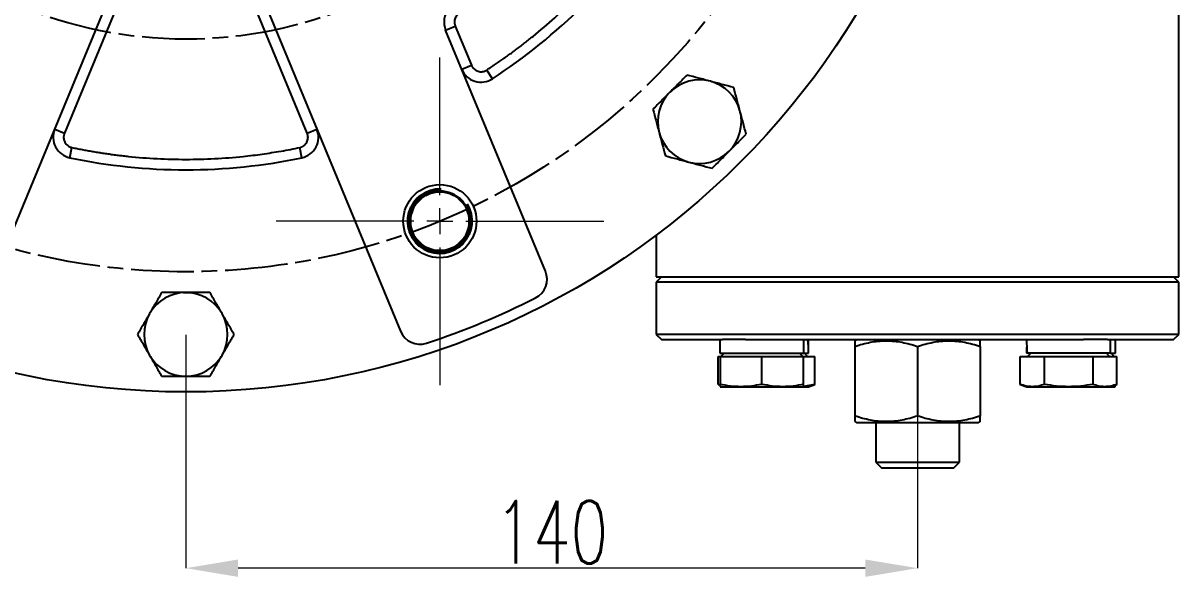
# Model space of a CAD drawing. Header units: millimetres. Extents: x 2251 to 4395, y 932 to 2449.
# Drawn here: x 3513.2 to 3734.3, y 1569.8 to 1675.7 of the extents above; entities that cross this region are included whole.
import ezdxf

# ---------------------------------------------------------------- set-up
doc = ezdxf.new("R2010")
doc.units = ezdxf.units.MM
doc.linetypes.add('AM_ISO08W050', pattern=[18, 12, -1.5, 3, -1.5])
for name, color, linetype, lineweight in [('10', 7, 'Continuous', 0), ('AM_5', 3, 'Continuous', 25), ('AM_7', 4, 'AM_ISO08W050', 25), ('粗实线', 7, 'Continuous', 40)]:
    doc.layers.add(name, color=color, linetype=linetype, lineweight=lineweight)
doc.styles.add('SLDTEXTSTYLE1', font='txt.shx', dxfattribs={"width": 0.7, "bigfont": 'gbcbig.shx'})
doc.dimstyles.new('SLDDIMSTYLE12$0', dxfattribs={"dimtxt": 12, "dimasz": 10, "dimexe": 0, "dimexo": 0.0625, "dimgap": 0.875, "dimtad": 1, "dimdec": 1, "dimlfac": 1.8, "dimrnd": 1e-09, "dimzin": 12, "dimdsep": 46, "dimtxsty": 'SLDTEXTSTYLE1', "dimcen": 0.09, "dimdle": 8.16, "dimclrd": 3, "dimclre": 3, "dimadec": 0, "dimazin": 3, "dimtfac": 1, "dimtdec": 1, "dimtofl": 0, "dimtmove": 0, "dimatfit": 3, "dimfxl": 0, "dimfrac": 2, "dimtolj": 1, "dimlwd": 5, "dimlwe": 5, "dimarcsym": 0})
doc.dimstyles.new('SLDDIMSTYLE12$3', dxfattribs={"dimtxt": 12, "dimasz": 10, "dimexe": 0, "dimexo": 0.0625, "dimgap": 0.875, "dimtad": 1, "dimdec": 1, "dimlfac": 1.8, "dimrnd": 1e-09, "dimzin": 12, "dimdsep": 46, "dimtxsty": 'SLDTEXTSTYLE1', "dimcen": 0.09, "dimdle": 8.16, "dimclrd": 3, "dimclre": 3, "dimadec": 0, "dimazin": 3, "dimtfac": 1, "dimtdec": 1, "dimtofl": 0, "dimtmove": 0, "dimatfit": 3, "dimfxl": 0, "dimfrac": 2, "dimtolj": 1, "dimlwd": 5, "dimlwe": 5, "dimarcsym": 0})

# ---------------------------------------------------------------- blocks, each defined once
blk = doc.blocks.new('SW_CENTERMARKSYMBOL_0')
at = {"layer": '10', "color": 0}
for p, q in [((0, 1), (0, 6.269)), ((0, 0), (0, 0.5)), ((-1, 0), (-6.269, 0)), ((0, 0), (-0.5, 0)), ((0, 0), (0, -0.5)), ((0, 0), (0.5, 0)), ((1, 0), (6.269, 0)), ((0, -1), (0, -6.269))]:
    blk.add_line(p, q, dxfattribs=at)
blk = doc.blocks.new('*D86')
at = {"layer": 'AM_5', "color": 3, "linetype": 'Continuous', "lineweight": 5, "transparency": 16777216}
blk.add_line((3365.68, 1887.96), (3415.89, 1850.63), dxfattribs=at)
at = {"layer": 'AM_5', "color": 3, "lineweight": 5, "transparency": 16777216}
for p, q in [((3544.2, 1755.16), (3544.38, 1755.16)), ((3544.29, 1755.07), (3544.29, 1755.25))]:
    blk.add_line(p, q, dxfattribs=at)
at = {"layer": 'AM_5', "color": 3, "transparency": 16777216}
blk.add_solid([(3416.89, 1851.96), (3414.9, 1849.29), (3423.92, 1844.66)], dxfattribs=at)
at = {"layer": 'Defpoints', "color": 0, "transparency": 16777216}
for p in [(3423.92, 1844.66), (3664.67, 1665.66)]:
    blk.add_point(p, dxfattribs=at)
at = {"layer": 'AM_5', "color": 0, "transparency": 16777216, "insert": (3381.72, 1884.6), "char_height": 12, "attachment_point": 5, "rotation": 323.3693, "style": 'SLDTEXTSTYLE1'}
blk.add_mtext('\\A1;∅300', dxfattribs=at)
blk = doc.blocks.new('*D90')
at = {"layer": 'AM_5', "color": 3, "linetype": 'Continuous', "lineweight": 5, "transparency": 16777216}
for p, q in [((3544.29, 1616.1), (3544.29, 1571.44)), ((3674.29, 1571.44), (3554.29, 1571.44))]:
    blk.add_line(p, q, dxfattribs=at)
at = {"layer": 'AM_5', "color": 3, "lineweight": 5, "transparency": 16777216}
blk.add_line((3684.29, 1600.49), (3684.29, 1571.44), dxfattribs=at)
at = {"layer": 'AM_5', "color": 3, "transparency": 16777216}
for points in [[(3554.29, 1573.1), (3554.29, 1569.77), (3544.29, 1571.44)], [(3674.29, 1573.1), (3674.29, 1569.77), (3684.29, 1571.44)]]:
    blk.add_solid(points, dxfattribs=at)
at = {"layer": 'Defpoints', "color": 0, "transparency": 16777216}
for p in [(3544.29, 1616.16), (3684.29, 1600.55), (3544.29, 1571.44)]:
    blk.add_point(p, dxfattribs=at)
at = {"layer": 'AM_5', "color": 0, "transparency": 16777216, "insert": (3614.29, 1578.31), "char_height": 12, "attachment_point": 5, "style": 'SLDTEXTSTYLE1'}
blk.add_mtext('\\A1;140', dxfattribs=at)
blk = doc.blocks.new('*U59')
at = {"layer": '粗实线', "linetype": 'ByBlock'}
blk.add_circle((-0.07, 0), 5.7, dxfattribs=at)
at = {"layer": '粗实线', "color": 3, "linetype": 'ByBlock'}
blk.add_arc((-0.07, 0), 6.09, 222.8944, 167.5618, dxfattribs=at)
blk = doc.blocks.new('*U61')
at = {"layer": '粗实线', "color": 0, "linetype": 'ByBlock', "lineweight": -2, "transparency": 16777216, "rotation": 225}
blk.add_blockref('*U59', (18997.91, 8685.21), dxfattribs=at)

msp = doc.modelspace()

# ---------------------------------------------------------------- linework, layer by layer
at = {"color": 7, "linetype": 'Continuous', "lineweight": 25}
for p, q in [((3734.291, 1627.163), (3734.291, 1883.163)), ((3503.204, 1616.772), (3531.573, 1685.261)), ((3557.009, 1685.261), (3585.378, 1616.772)), ((3533.42, 1684.496), (3521.062, 1654.661)), ((3567.52, 1654.661), (3555.161, 1684.496)), ((3593.992, 1674.371), (3595.84, 1675.136)), ((3613.094, 1628.253), (3593.992, 1674.371)), ((3595.84, 1675.136), (3598.931, 1667.672)), ((3597.084, 1666.906), (3598.931, 1667.672)), ((3602.962, 1665.085), (3601.871, 1666.761)), ((3519.214, 1655.426), (3521.062, 1654.661)), ((3567.52, 1654.661), (3569.367, 1655.426)), ((3522.084, 1649.981), (3522.497, 1651.938)), ((3566.498, 1649.981), (3566.085, 1651.938)), ((3634.291, 1635.163), (3634.291, 1627.163)), ((3635.291, 1627.163), (3634.291, 1626.163)), ((3634.291, 1627.163), (3734.291, 1627.163)), ((3634.291, 1626.163), (3634.291, 1616.163)), ((3684.291, 1626.163), (3634.291, 1626.163)), ((3734.291, 1626.163), (3684.291, 1626.163)), ((3734.291, 1626.163), (3733.291, 1627.163)), ((3734.291, 1616.163), (3734.291, 1626.163)), ((3634.291, 1616.163), (3635.291, 1615.163)), ((3734.291, 1616.163), (3634.291, 1616.163)), ((3635.291, 1615.163), (3646.979, 1615.163)), ((3646.45, 1615.163), (3646.45, 1612.563)), ((3651.402, 1615.163), (3646.979, 1615.163)), ((3651.402, 1615.163), (3716.053, 1615.163)), ((3662.55, 1612.563), (3662.55, 1615.163)), ((3672.666, 1615.163), (3672.291, 1614.946)), ((3696.291, 1614.946), (3695.916, 1615.163)), ((3720.613, 1615.163), (3716.053, 1615.163)), ((3720.613, 1615.163), (3733.291, 1615.163)), ((3721.233, 1612.563), (3721.233, 1615.163)), ((3722.132, 1612.563), (3722.132, 1615.163)), ((3733.291, 1615.163), (3734.291, 1616.163)), ((3646.45, 1612.563), (3662.55, 1612.563)), ((3647.265, 1612.563), (3646.665, 1611.963)), ((3662.335, 1611.963), (3661.735, 1612.563)), ((3662.55, 1612.563), (3663.449, 1612.563)), ((3663.234, 1611.963), (3662.634, 1612.563)), ((3672.291, 1613.874), (3672.291, 1600.551)), ((3684.291, 1613.874), (3684.291, 1600.551)), ((3696.291, 1613.874), (3696.291, 1600.551)), ((3705.274, 1612.563), (3705.133, 1612.563)), ((3721.233, 1612.563), (3705.274, 1612.563)), ((3705.948, 1612.563), (3705.348, 1611.963)), ((3721.018, 1611.963), (3720.418, 1612.563)), ((3721.233, 1612.563), (3722.132, 1612.563)), ((3721.917, 1611.963), (3721.317, 1612.563)), ((3646.161, 1606.613), (3646.161, 1611.963)), ((3646.161, 1611.963), (3646.5, 1611.963)), ((3646.5, 1611.963), (3646.5, 1606.613)), ((3646.5, 1611.963), (3654.5, 1611.963)), ((3654.5, 1606.613), (3654.5, 1611.963)), ((3654.5, 1611.963), (3662.5, 1611.963)), ((3662.5, 1611.963), (3664.636, 1611.963)), ((3662.5, 1606.613), (3662.5, 1611.963)), ((3664.636, 1606.613), (3664.636, 1611.963)), ((3703.946, 1606.613), (3703.946, 1611.963)), ((3703.946, 1611.963), (3708.564, 1611.963)), ((3708.564, 1606.613), (3708.564, 1611.963)), ((3708.564, 1611.963), (3717.802, 1611.963)), ((3717.802, 1611.963), (3717.802, 1606.613)), ((3717.802, 1611.963), (3722.421, 1611.963)), ((3722.421, 1606.613), (3722.421, 1611.963)), ((3646.161, 1606.613), (3646.5, 1606.49)), ((3646.5, 1606.547), (3646.161, 1606.613)), ((3646.5, 1606.163), (3650.5, 1606.163)), ((3650.5, 1606.163), (3658.5, 1606.163)), ((3658.5, 1606.163), (3662.5, 1606.163)), ((3664.636, 1606.613), (3662.5, 1606.197)), ((3662.5, 1606.163), (3663.399, 1606.163)), ((3663.399, 1606.163), (3664.636, 1606.613)), ((3703.946, 1606.613), (3705.183, 1606.163)), ((3705.183, 1606.163), (3706.255, 1606.163)), ((3706.255, 1606.163), (3713.183, 1606.163)), ((3713.183, 1606.163), (3720.111, 1606.163)), ((3720.111, 1606.163), (3721.183, 1606.163)), ((3721.183, 1606.163), (3722.421, 1606.613)), ((3721.183, 1606.163), (3722.082, 1606.163)), ((3672.291, 1599.479), (3672.666, 1599.263)), ((3695.916, 1599.263), (3672.666, 1599.263)), ((3676.291, 1599.263), (3676.291, 1591.745)), ((3692.291, 1591.745), (3692.291, 1599.263)), ((3695.916, 1599.263), (3696.291, 1599.479)), ((3676.291, 1591.745), (3677.373, 1590.663)), ((3676.291, 1591.745), (3684.291, 1591.745)), ((3677.373, 1590.663), (3691.208, 1590.663)), ((3684.291, 1591.745), (3692.291, 1591.745)), ((3691.208, 1590.663), (3692.291, 1591.745))]:
    msp.add_line(p, q, dxfattribs=at)
at = {"color": 7, "linetype": 'Continuous', "lineweight": 25, "flags": 128}
for points in [[(3543.82, 1624.199), (3545.09, 1624.173), (3545.429, 1624.132)], [(3545.019, 1608.146), (3543.582, 1608.144), (3543.409, 1608.161)]]:
    msp.add_lwpolyline(points, dxfattribs=at)
at = {"color": 7, "linetype": 'Continuous', "lineweight": 25}
for centre, radius in [((3544.291, 1755.163), 150), ((3592.892, 1637.83), 7)]:
    msp.add_circle(centre, radius, dxfattribs=at)
for centre, radius, start, end in [((3544.291, 1755.163), 107.5, 303.07806, 326.92194), ((3597.687, 1675.902), 4, 76.71711, 202.5), ((3600.779, 1668.437), 4, 202.5, 303.07806), ((3642.579, 1656.875), 8, 75, 135), ((3642.579, 1656.875), 8, 15, 75), ((3642.579, 1656.875), 8, 135, 195), ((3642.579, 1656.875), 8, 315, 15), ((3522.91, 1653.895), 4, 157.5, 258.07806), ((3565.672, 1653.895), 4, 281.92194, 22.5), ((3642.579, 1656.875), 8, 195, 255), ((3544.291, 1755.163), 107.5, 258.07806, 281.92194), ((3642.579, 1656.875), 8, 255, 315), ((3609.399, 1626.722), 4, 296.88103, 22.5), ((3544.291, 1616.163), 8, 90, 150), ((3544.291, 1616.163), 8, 30, 90), ((3544.291, 1755.163), 148, 288.11897, 296.88103), ((3544.291, 1616.163), 8, 150, 210), ((3544.291, 1616.163), 8, 330, 30), ((3589.074, 1618.303), 4, 202.5, 288.11897), ((3544.291, 1616.163), 8, 210, 270), ((3544.291, 1616.163), 8, 270, 330)]:
    msp.add_arc(centre, radius, start, end, dxfattribs=at)
for centre, start_param, end_param in [((3655.399, 1612.563), 4.712389, 4.8999603), ((3655.399, 1615.163), 4.6190167, 4.712389), ((3713.183, 1615.163), 1.5707963, 1.7583677), ((3713.183, 1612.563), 1.477424, 1.5707963)]:
    msp.add_ellipse(centre, major_axis=(0, 13.943), ratio=0.5773503, start_param=start_param, end_param=end_param, dxfattribs=at)
for points, knots in [([(3601.871, 1666.761), (3602.148, 1666.943), (3602.704, 1667.307), (3603.53, 1667.862), (3604.35, 1668.425), (3605.166, 1668.995), (3605.975, 1669.573), (3606.78, 1670.158), (3607.578, 1670.751), (3608.372, 1671.352), (3609.159, 1671.96), (3609.941, 1672.576), (3611.889, 1674.139), (3614.932, 1676.739), (3618.924, 1680.529), (3622.714, 1684.521), (3625.494, 1687.774), (3627.394, 1690.161), (3628.506, 1691.608), (3629.592, 1693.073), (3630.652, 1694.557), (3631.689, 1696.059), (3632.358, 1697.075), (3632.692, 1697.583)], [0, 0, 0, 0, 0.022681, 0.0453532, 0.0680184, 0.0906789, 0.1133365, 0.1359933, 0.1586513, 0.1813126, 0.2039791, 0.2266529, 0.2493359, 0.3746623, 0.5000011, 0.6253275, 0.7506663, 0.7922409, 0.8337913, 0.87533, 0.9168694, 0.9584219, 1, 1, 1, 1]), ([(3596.922, 1677.749), (3596.883, 1677.732), (3596.806, 1677.699), (3596.695, 1677.64), (3596.589, 1677.575), (3596.486, 1677.503), (3596.388, 1677.424), (3596.225, 1677.276), (3596.021, 1677.034), (3595.827, 1676.672), (3595.708, 1676.279), (3595.678, 1675.922), (3595.702, 1675.619), (3595.752, 1675.372), (3595.81, 1675.215), (3595.84, 1675.136)], [0, 0, 0, 0, 0.0402761, 0.0802426, 0.1200582, 0.159883, 0.1998773, 0.2401994, 0.3700431, 0.5000574, 0.6299012, 0.7599156, 0.8401208, 0.919721, 1, 1, 1, 1]), ([(3598.931, 1667.672), (3598.948, 1667.633), (3598.982, 1667.556), (3599.041, 1667.445), (3599.106, 1667.338), (3599.178, 1667.236), (3599.257, 1667.138), (3599.405, 1666.975), (3599.647, 1666.771), (3600.009, 1666.577), (3600.402, 1666.458), (3600.759, 1666.428), (3601.062, 1666.452), (3601.309, 1666.501), (3601.466, 1666.56), (3601.545, 1666.589)], [0, 0, 0, 0, 0.0402761, 0.0802426, 0.1200582, 0.159883, 0.1998773, 0.2401994, 0.3700431, 0.5000574, 0.6299012, 0.7599156, 0.8401208, 0.919721, 1, 1, 1, 1]), ([(3601.545, 1666.589), (3601.582, 1666.606), (3601.657, 1666.639), (3601.766, 1666.696), (3601.836, 1666.74), (3601.871, 1666.761)], [0, 0, 0, 0, 0.3335445, 0.6664555, 1, 1, 1, 1]), ([(3640.188, 1665.798), (3639.648, 1665.258), (3639.106, 1664.716), (3638.018, 1663.628), (3637.471, 1663.081), (3636.922, 1662.532)], [0, 0, 0, 0, 0.5, 0.5, 1, 1, 1, 1]), ([(3644.649, 1664.602), (3643.899, 1664.803), (3643.152, 1665.003), (3641.665, 1665.402), (3640.925, 1665.6), (3640.188, 1665.798)], [0, 0, 0, 0, 0.5, 0.5, 1, 1, 1, 1]), ([(3649.111, 1663.407), (3648.373, 1663.604), (3647.633, 1663.803), (3646.147, 1664.201), (3645.4, 1664.401), (3644.649, 1664.602)], [0, 0, 0, 0, 0.5, 0.5, 1, 1, 1, 1]), ([(3650.306, 1658.945), (3650.105, 1659.696), (3649.905, 1660.443), (3649.507, 1661.929), (3649.308, 1662.669), (3649.111, 1663.407)], [0, 0, 0, 0, 0.5, 0.5, 1, 1, 1, 1]), ([(3636.922, 1662.532), (3636.372, 1661.982), (3635.826, 1661.436), (3634.737, 1660.347), (3634.196, 1659.806), (3633.656, 1659.266)], [0, 0, 0, 0, 0.5, 0.5, 1, 1, 1, 1]), ([(3633.656, 1659.266), (3633.853, 1658.528), (3634.052, 1657.788), (3634.45, 1656.302), (3634.65, 1655.555), (3634.851, 1654.804)], [0, 0, 0, 0, 0.5, 0.5, 1, 1, 1, 1]), ([(3651.502, 1654.484), (3651.304, 1655.222), (3651.106, 1655.961), (3650.707, 1657.448), (3650.507, 1658.195), (3650.306, 1658.945)], [0, 0, 0, 0, 0.5, 0.5, 1, 1, 1, 1]), ([(3521.062, 1654.661), (3521.044, 1654.615), (3521.009, 1654.524), (3520.968, 1654.383), (3520.938, 1654.241), (3520.918, 1654.096), (3520.909, 1653.95), (3520.911, 1653.706), (3520.963, 1653.366), (3521.127, 1652.956), (3521.373, 1652.589), (3521.66, 1652.32), (3521.946, 1652.134), (3522.213, 1652.01), (3522.402, 1651.962), (3522.497, 1651.938)], [0, 0, 0, 0, 0.0420667, 0.08369, 0.1250941, 0.1665067, 0.2081554, 0.2502638, 0.3750953, 0.5000815, 0.6249131, 0.7498994, 0.8335363, 0.916296, 1, 1, 1, 1]), ([(3566.437, 1652.047), (3566.476, 1652.064), (3566.553, 1652.098), (3566.664, 1652.157), (3566.771, 1652.222), (3566.873, 1652.294), (3566.971, 1652.373), (3567.134, 1652.521), (3567.338, 1652.763), (3567.532, 1653.124), (3567.651, 1653.518), (3567.681, 1653.875), (3567.657, 1654.178), (3567.608, 1654.425), (3567.549, 1654.582), (3567.52, 1654.661)], [0, 0, 0, 0, 0.0402761, 0.0802426, 0.1200582, 0.159883, 0.1998773, 0.2401994, 0.3700431, 0.5000574, 0.6299012, 0.7599156, 0.8401208, 0.919721, 1, 1, 1, 1]), ([(3634.851, 1654.804), (3635.052, 1654.054), (3635.253, 1653.307), (3635.651, 1651.82), (3635.849, 1651.08), (3636.047, 1650.343)], [0, 0, 0, 0, 0.5, 0.5, 1, 1, 1, 1]), ([(3648.236, 1651.218), (3648.785, 1651.767), (3649.332, 1652.314), (3650.42, 1653.402), (3650.962, 1653.944), (3651.502, 1654.484)], [0, 0, 0, 0, 0.5, 0.5, 1, 1, 1, 1]), ([(3522.497, 1651.938), (3522.822, 1651.871), (3523.471, 1651.735), (3524.448, 1651.544), (3525.426, 1651.361), (3526.406, 1651.188), (3527.387, 1651.024), (3528.37, 1650.869), (3529.354, 1650.724), (3530.34, 1650.588), (3531.327, 1650.461), (3532.315, 1650.343), (3534.798, 1650.071), (3538.788, 1649.758), (3544.291, 1649.615), (3549.794, 1649.758), (3554.059, 1650.093), (3557.091, 1650.437), (3558.9, 1650.674), (3560.704, 1650.942), (3562.503, 1651.241), (3564.297, 1651.57), (3565.489, 1651.816), (3566.085, 1651.938)], [0, 0, 0, 0, 0.022681, 0.0453532, 0.0680184, 0.0906789, 0.1133365, 0.1359933, 0.1586513, 0.1813126, 0.2039791, 0.2266529, 0.2493359, 0.3746623, 0.5000011, 0.6253275, 0.7506663, 0.7922409, 0.8337913, 0.87533, 0.9168694, 0.9584219, 1, 1, 1, 1]), ([(3566.085, 1651.938), (3566.125, 1651.948), (3566.205, 1651.966), (3566.323, 1652.002), (3566.399, 1652.032), (3566.437, 1652.047)], [0, 0, 0, 0, 0.3335445, 0.6664555, 1, 1, 1, 1]), ([(3636.047, 1650.343), (3636.784, 1650.145), (3637.524, 1649.947), (3639.011, 1649.549), (3639.758, 1649.349), (3640.508, 1649.147)], [0, 0, 0, 0, 0.5, 0.5, 1, 1, 1, 1]), ([(3644.97, 1647.952), (3645.51, 1648.492), (3646.051, 1649.034), (3647.139, 1650.122), (3647.686, 1650.668), (3648.236, 1651.218)], [0, 0, 0, 0, 0.5, 0.5, 1, 1, 1, 1]), ([(3640.508, 1649.147), (3641.259, 1648.946), (3642.005, 1648.746), (3643.492, 1648.348), (3644.232, 1648.15), (3644.97, 1647.952)], [0, 0, 0, 0, 0.5, 0.5, 1, 1, 1, 1]), ([(3539.672, 1624.163), (3539.29, 1623.501), (3538.907, 1622.838), (3538.138, 1621.505), (3537.751, 1620.836), (3537.363, 1620.163)], [0, 0, 0, 0, 0.5, 0.5, 1, 1, 1, 1]), ([(3544.291, 1624.163), (3543.514, 1624.163), (3542.741, 1624.163), (3541.202, 1624.163), (3540.436, 1624.163), (3539.672, 1624.163)], [0, 0, 0, 0, 0.5, 0.5, 1, 1, 1, 1]), ([(3548.91, 1624.163), (3548.146, 1624.163), (3547.38, 1624.163), (3545.841, 1624.163), (3545.068, 1624.163), (3544.291, 1624.163)], [0, 0, 0, 0, 0.5, 0.5, 1, 1, 1, 1]), ([(3551.219, 1620.163), (3550.831, 1620.836), (3550.444, 1621.505), (3549.674, 1622.838), (3549.291, 1623.501), (3548.91, 1624.163)], [0, 0, 0, 0, 0.5, 0.5, 1, 1, 1, 1]), ([(3537.363, 1620.163), (3536.974, 1619.49), (3536.588, 1618.82), (3535.818, 1617.487), (3535.435, 1616.824), (3535.053, 1616.163)], [0, 0, 0, 0, 0.5, 0.5, 1, 1, 1, 1]), ([(3553.528, 1616.163), (3553.147, 1616.824), (3552.764, 1617.487), (3551.994, 1618.82), (3551.608, 1619.49), (3551.219, 1620.163)], [0, 0, 0, 0, 0.5, 0.5, 1, 1, 1, 1]), ([(3535.053, 1616.163), (3535.435, 1615.501), (3535.818, 1614.838), (3536.588, 1613.505), (3536.974, 1612.836), (3537.363, 1612.163)], [0, 0, 0, 0, 0.5, 0.5, 1, 1, 1, 1]), ([(3551.219, 1612.163), (3551.608, 1612.836), (3551.994, 1613.505), (3552.764, 1614.838), (3553.147, 1615.501), (3553.528, 1616.163)], [0, 0, 0, 0, 0.5, 0.5, 1, 1, 1, 1]), ([(3672.291, 1614.908), (3672.291, 1614.92), (3672.291, 1615.015), (3672.291, 1614.67), (3672.291, 1614.141), (3672.291, 1613.874)], [0, 0, 0, 0, 0.0695917, 0.5305334, 1, 1, 1, 1]), ([(3672.291, 1613.874), (3673.271, 1614.201), (3674.257, 1614.47), (3676.252, 1614.843), (3677.259, 1614.945), (3678.79, 1614.947), (3679.302, 1614.921), (3680.316, 1614.824), (3680.819, 1614.751), (3682.321, 1614.471), (3683.31, 1614.201), (3684.291, 1613.874)], [0, 0, 0, 0, 0.25, 0.25, 0.5, 0.5, 0.625, 0.625, 0.75, 0.75, 1, 1, 1, 1]), ([(3684.291, 1613.874), (3685.271, 1614.201), (3686.257, 1614.47), (3688.252, 1614.843), (3689.259, 1614.945), (3690.79, 1614.947), (3691.302, 1614.921), (3692.316, 1614.824), (3692.819, 1614.751), (3694.321, 1614.471), (3695.31, 1614.201), (3696.291, 1613.874)], [0, 0, 0, 0, 0.25, 0.25, 0.5, 0.5, 0.625, 0.625, 0.75, 0.75, 1, 1, 1, 1]), ([(3696.291, 1613.874), (3696.291, 1614.196), (3696.291, 1614.804), (3696.291, 1614.875), (3696.291, 1614.908)], [0, 0, 0, 0, 0.529034, 1, 1, 1, 1]), ([(3537.363, 1612.163), (3537.751, 1611.49), (3538.138, 1610.82), (3538.907, 1609.487), (3539.29, 1608.824), (3539.672, 1608.163)], [0, 0, 0, 0, 0.5, 0.5, 1, 1, 1, 1]), ([(3548.91, 1608.163), (3549.291, 1608.824), (3549.674, 1609.487), (3550.444, 1610.82), (3550.831, 1611.49), (3551.219, 1612.163)], [0, 0, 0, 0, 0.5, 0.5, 1, 1, 1, 1]), ([(3539.672, 1608.163), (3540.436, 1608.163), (3541.202, 1608.163), (3542.741, 1608.163), (3543.514, 1608.163), (3544.291, 1608.163)], [0, 0, 0, 0, 0.5, 0.5, 1, 1, 1, 1]), ([(3544.291, 1608.163), (3545.068, 1608.163), (3545.841, 1608.163), (3547.38, 1608.163), (3548.146, 1608.163), (3548.91, 1608.163)], [0, 0, 0, 0, 0.5, 0.5, 1, 1, 1, 1]), ([(3650.5, 1606.163), (3649.827, 1606.163), (3649.158, 1606.205), (3647.825, 1606.361), (3647.161, 1606.474), (3646.5, 1606.613)], [0, 0, 0, 0, 0.5, 0.5, 1, 1, 1, 1]), ([(3646.5, 1606.613), (3646.5, 1606.474), (3646.5, 1606.361), (3646.5, 1606.205), (3646.5, 1606.163), (3646.5, 1606.163)], [0, 0, 0, 0, 0.5, 0.5, 1, 1, 1, 1]), ([(3654.5, 1606.613), (3653.839, 1606.474), (3653.176, 1606.361), (3651.843, 1606.205), (3651.173, 1606.163), (3650.5, 1606.163)], [0, 0, 0, 0, 0.5, 0.5, 1, 1, 1, 1]), ([(3658.5, 1606.163), (3657.827, 1606.163), (3657.158, 1606.205), (3655.825, 1606.361), (3655.161, 1606.474), (3654.5, 1606.613)], [0, 0, 0, 0, 0.5, 0.5, 1, 1, 1, 1]), ([(3662.5, 1606.613), (3661.839, 1606.474), (3661.176, 1606.361), (3659.843, 1606.205), (3659.173, 1606.163), (3658.5, 1606.163)], [0, 0, 0, 0, 0.5, 0.5, 1, 1, 1, 1]), ([(3662.5, 1606.163), (3662.5, 1606.163), (3662.5, 1606.205), (3662.5, 1606.361), (3662.5, 1606.474), (3662.5, 1606.613)], [0, 0, 0, 0, 0.5, 0.5, 1, 1, 1, 1]), ([(3706.255, 1606.163), (3705.866, 1606.163), (3705.48, 1606.205), (3704.71, 1606.361), (3704.327, 1606.474), (3703.946, 1606.613)], [0, 0, 0, 0, 0.5, 0.5, 1, 1, 1, 1]), ([(3708.564, 1606.613), (3708.183, 1606.474), (3707.8, 1606.361), (3707.03, 1606.205), (3706.644, 1606.163), (3706.255, 1606.163)], [0, 0, 0, 0, 0.5, 0.5, 1, 1, 1, 1]), ([(3713.183, 1606.163), (3712.406, 1606.163), (3711.633, 1606.205), (3710.094, 1606.361), (3709.328, 1606.474), (3708.564, 1606.613)], [0, 0, 0, 0, 0.5, 0.5, 1, 1, 1, 1]), ([(3717.802, 1606.613), (3717.038, 1606.474), (3716.272, 1606.361), (3714.733, 1606.205), (3713.96, 1606.163), (3713.183, 1606.163)], [0, 0, 0, 0, 0.5, 0.5, 1, 1, 1, 1]), ([(3720.111, 1606.163), (3719.723, 1606.163), (3719.336, 1606.205), (3718.567, 1606.361), (3718.184, 1606.474), (3717.802, 1606.613)], [0, 0, 0, 0, 0.5, 0.5, 1, 1, 1, 1]), ([(3722.421, 1606.613), (3722.039, 1606.474), (3721.656, 1606.361), (3720.886, 1606.205), (3720.5, 1606.163), (3720.111, 1606.163)], [0, 0, 0, 0, 0.5, 0.5, 1, 1, 1, 1]), ([(3722.082, 1606.163), (3722.082, 1606.163), (3722.082, 1606.205), (3722.082, 1606.361), (3722.082, 1606.474), (3722.082, 1606.613)], [0, 0, 0, 0, 0.5, 0.5, 1, 1, 1, 1]), ([(3684.291, 1600.551), (3683.311, 1600.224), (3682.324, 1599.955), (3680.33, 1599.582), (3679.323, 1599.48), (3677.792, 1599.479), (3677.28, 1599.504), (3676.266, 1599.602), (3675.762, 1599.674), (3674.261, 1599.954), (3673.272, 1600.224), (3672.291, 1600.551)], [0, 0, 0, 0, 0.25, 0.25, 0.5, 0.5, 0.625, 0.625, 0.75, 0.75, 1, 1, 1, 1]), ([(3672.291, 1600.551), (3672.291, 1600.229), (3672.291, 1599.621), (3672.291, 1599.551), (3672.291, 1599.517)], [0, 0, 0, 0, 0.529034, 1, 1, 1, 1]), ([(3696.291, 1600.551), (3695.311, 1600.224), (3694.324, 1599.955), (3692.33, 1599.582), (3691.323, 1599.48), (3689.792, 1599.479), (3689.28, 1599.504), (3688.266, 1599.602), (3687.762, 1599.674), (3686.261, 1599.954), (3685.272, 1600.224), (3684.291, 1600.551)], [0, 0, 0, 0, 0.25, 0.25, 0.5, 0.5, 0.625, 0.625, 0.75, 0.75, 1, 1, 1, 1]), ([(3696.291, 1599.517), (3696.291, 1599.505), (3696.291, 1599.411), (3696.291, 1599.756), (3696.291, 1600.284), (3696.291, 1600.551)], [0, 0, 0, 0, 0.0695917, 0.5305334, 1, 1, 1, 1])]:
    msp.add_open_spline(points, degree=3, knots=knots, dxfattribs=at)
at = {"layer": 'AM_7'}
for radius in [127, 82.5]:
    msp.add_circle((3544.291, 1755.163), radius, dxfattribs=at)

# ---------------------------------------------------------------- block references
at = {"layer": '10', "xscale": 5, "yscale": 5, "zscale": 5}
msp.add_blockref('SW_CENTERMARKSYMBOL_0', (3592.892, 1637.83), dxfattribs=at)
at = {"layer": '粗实线', "linetype": 'ByBlock'}
msp.add_blockref('*U61', (-15405.068, -7047.428), dxfattribs=at)

# ---------------------------------------------------------------- dimensions: what is measured, and where the dimension line sits
at = {"layer": 'AM_5'}
dim = msp.add_diameter_dim_2p(p1=(3664.666, 1665.664), p2=(3423.916, 1844.661), dimstyle='SLDDIMSTYLE12$3', override={"dimlfac": 1, "dimpost": ''}, dxfattribs=at)
dim.commit()
dim.dimension.update_dxf_attribs({"geometry": '*D86', "text_midpoint": (3377.618, 1879.084), "dimtype": 163})
dim = msp.add_linear_dim(base=(3544.291, 1571.437), p1=(3684.291, 1600.551), p2=(3544.291, 1616.163), dimstyle='SLDDIMSTYLE12$0', override={"dimlfac": 1, "dimpost": ''}, dxfattribs=at)
dim.commit()
dim.dimension.update_dxf_attribs({"geometry": '*D90', "text_midpoint": (3614.291, 1578.312)})

doc.saveas('drawing.dxf')
